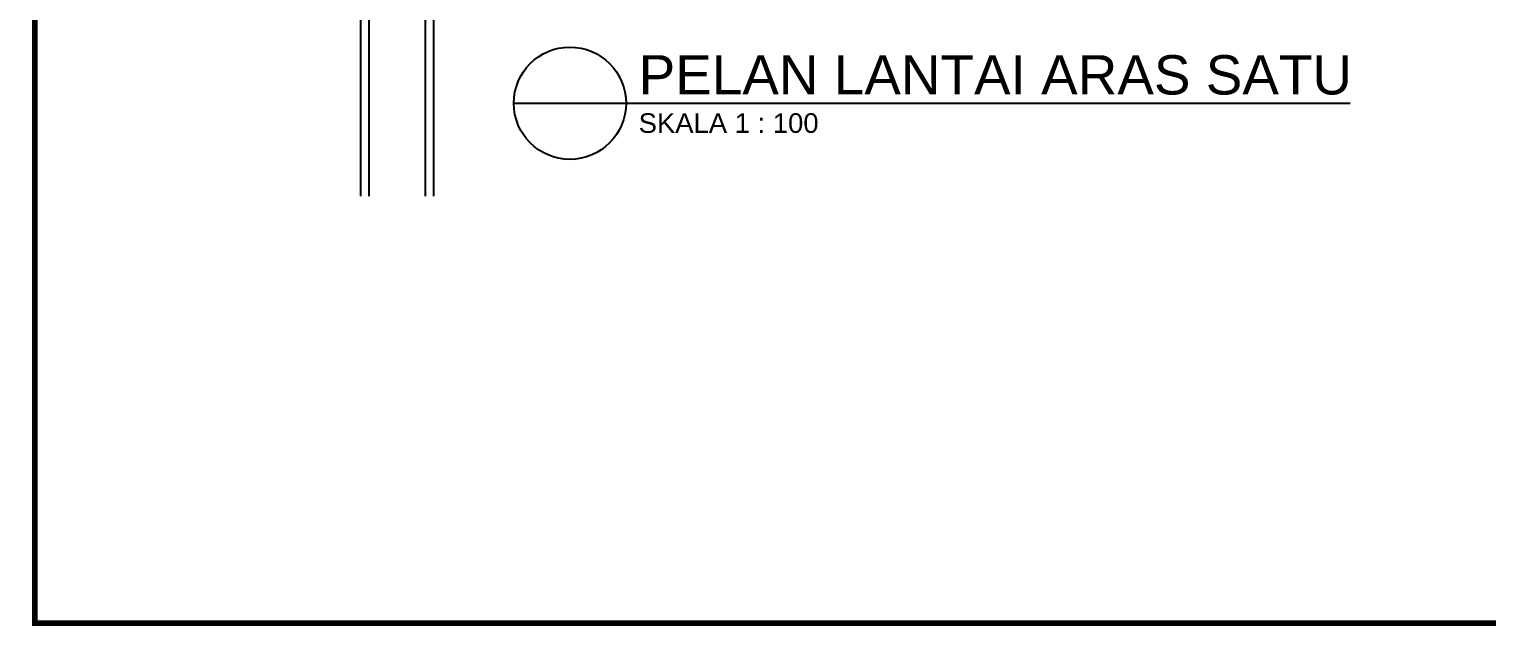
# Model space of a CAD drawing. Header units: millimetres. Extents: x 982 to 80582, y 687 to 58800.
# Drawn here: x 982 to 26962, y 687 to 11318 of the extents above; entities that cross this region are included whole.
import ezdxf

# ---------------------------------------------------------------- set-up
doc = ezdxf.new("R2010")
doc.units = ezdxf.units.MM
for name, color, linetype in [('A-JALAN', 11, 'Continuous'), ('A-LINE', 3, 'Continuous'), ('A-SCALE', 2, 'Continuous'), ('A-SUBTITLE', 2, 'Continuous')]:
    doc.layers.add(name, color=color, linetype=linetype)
doc.styles.add('ARIAL-DIM', font='arial.ttf', dxfattribs={"height": 700})
doc.styles.add('ARIAL-TAJUK1', font='arial.ttf', dxfattribs={"width": 0.75, "height": 150})

msp = doc.modelspace()

# ---------------------------------------------------------------- linework, layer by layer
at = {"color": 7}
msp.add_lwpolyline([(1083, 56737.3, 100, 100, 0), (1083, 737.3, 100, 100, 0)], format="xyseb", dxfattribs=at)
at = {"color": 7, "const_width": 100}
msp.add_lwpolyline([(1032.4, 737.3), (80532.4, 737.3)], dxfattribs=at)
at = {"layer": 'A-JALAN', "color": 8}
for p, q in [((6889.2, 16889), (6889.2, 8342.3)), ((7039.2, 16928), (7039.2, 8342.3)), ((8039.2, 16198.1), (8039.2, 8342.3)), ((8189.2, 16094.2), (8189.2, 8342.3))]:
    msp.add_line(p, q, dxfattribs=at)
at = {"layer": 'A-LINE'}
msp.add_line((9620.3, 9997.8), (24523.9, 9997.8), dxfattribs=at)
msp.add_circle((10620.3, 9997.8), 1000, dxfattribs=at)

# ---------------------------------------------------------------- texts
at = {"layer": 'A-SCALE', "color": 2, "style": 'ARIAL-DIM'}
msp.add_text('SKALA 1 : 100', height=350, dxfattribs=at).set_placement((11844.9, 9470))
at = {"layer": 'A-SUBTITLE', "style": 'ARIAL-TAJUK1'}
msp.add_text('PELAN LANTAI ARAS SATU', height=700, dxfattribs=at).set_placement((11844.9, 10154.2))

doc.saveas('drawing.dxf')
